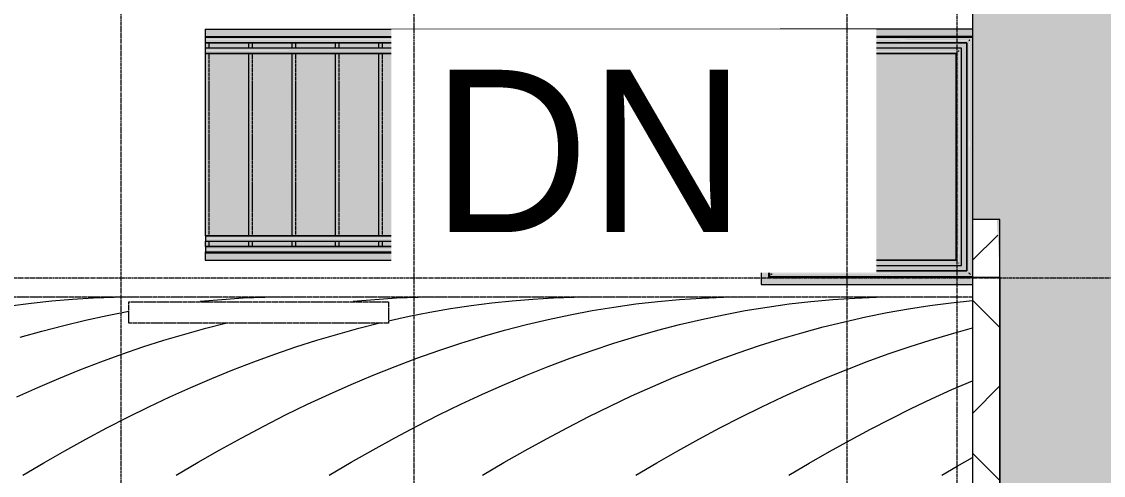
# Model space of a CAD drawing. Header units: inches. Extents: x -4124 to 2030, y 10168 to 14873.
# Drawn here: x 1424 to 1723.6, y 11719.2 to 11845 of the extents above; entities that cross this region are included whole.
import ezdxf

# ---------------------------------------------------------------- set-up
doc = ezdxf.new("R2010")
doc.units = ezdxf.units.IN
doc.header["$MEASUREMENT"] = 0
for name, pattern in [('Demolished', [0.1875, 0.125, -0.0625]), ('Grid Line 1_2_', [0.875, 0.5, -0.125, 0.125, -0.125]), ('Overhead 1_16_', [0.101562, 0.0625, -0.039062])]:
    doc.linetypes.add(name, pattern=pattern)
for name, color, linetype, lineweight in [('A-FLOR-HRAL', 11, 'Demolished', 9), ('A-ROOF', 132, 'Demolished', 9), ('A-ROOF-PATT', 132, 'Demolished', 9), ('A-WALL', 113, 'Continuous', 9), ('A-WALL-PATT', 111, 'Continuous', 13), ('S-GRID', 1, 'Continuous', 9), ('S-STRS', 31, 'Demolished', 9), ('S-STRS-ANNO', 31, 'Continuous', 9), ('S-STRS-IDEN', 31, 'Continuous', 9)]:
    doc.layers.add(name, color=color, linetype=linetype, lineweight=lineweight)
doc.styles.add('Century Gothic', font='', dxfattribs={"height": 45})
doc.styles.get('Century Gothic').set_extended_font_data('Century Gothic')

# ---------------------------------------------------------------- blocks, each defined once
blk = doc.blocks.new('FP_55-DEMO PLAN - MEZZ')
at = {"layer": 'A-ROOF', "color": 1}
blk.add_line((-1585.45, 11768.64), (-3026.2, 11768.64), dxfattribs=at)
at = {"layer": 'A-ROOF-PATT', "color": 20, "linetype": 'Continuous'}
for p, q in [((-1851.94, 11766.27), (-1846.19, 11767.02)), ((-1846.19, 11767.02), (-1840.44, 11767.64)), ((-1840.44, 11767.64), (-1834.69, 11768.12)), ((-1834.69, 11768.12), (-1828.93, 11768.46)), ((-1828.93, 11768.46), (-1823.18, 11768.68)), ((-1823.18, 11768.68), (-1817.43, 11768.75)), ((-1799.37, 11767.5), (-1793.39, 11768.03)), ((-1793.39, 11768.03), (-1787.41, 11768.42)), ((-1787.41, 11768.42), (-1781.43, 11768.66)), ((-1781.43, 11768.66), (-1775.45, 11768.75)), ((-1756.94, 11767.5), (-1750.96, 11768.03)), ((-1750.96, 11768.03), (-1744.98, 11768.42)), ((-1744.98, 11768.42), (-1739, 11768.66)), ((-1739, 11768.66), (-1733.03, 11768.75)), ((-1724.31, 11766.32), (-1718.6, 11767.06)), ((-1718.6, 11767.06), (-1712.89, 11767.66)), ((-1712.89, 11767.66), (-1707.18, 11768.13)), ((-1707.18, 11768.13), (-1701.47, 11768.47)), ((-1701.47, 11768.47), (-1695.77, 11768.68)), ((-1695.77, 11768.68), (-1690.06, 11768.75)), ((-1684.73, 11765.91), (-1678.66, 11766.76)), ((-1678.66, 11766.76), (-1672.6, 11767.45)), ((-1672.6, 11767.45), (-1666.54, 11768)), ((-1666.54, 11768), (-1660.47, 11768.4)), ((-1660.47, 11768.4), (-1654.41, 11768.65)), ((-1654.41, 11768.65), (-1648.34, 11768.75)), ((-1642.3, 11765.91), (-1636.24, 11766.76)), ((-1636.24, 11766.76), (-1630.17, 11767.45)), ((-1630.17, 11767.45), (-1624.11, 11768)), ((-1624.11, 11768), (-1618.04, 11768.4)), ((-1618.04, 11768.4), (-1611.98, 11768.65)), ((-1611.98, 11768.65), (-1605.92, 11768.75)), ((-1597.25, 11766.29), (-1591.35, 11767.06)), ((-1591.35, 11767.06), (-1585.45, 11767.68)), ((-1825.15, 11763.57), (-1819.14, 11764.73)), ((-1741.43, 11763.34), (-1735.72, 11764.46)), ((-1735.72, 11764.46), (-1730.02, 11765.46)), ((-1730.02, 11765.46), (-1724.31, 11766.32)), ((-1702.92, 11762.49), (-1696.85, 11763.78)), ((-1696.85, 11763.78), (-1690.79, 11764.92)), ((-1690.79, 11764.92), (-1684.73, 11765.91)), ((-1660.49, 11762.49), (-1654.43, 11763.78)), ((-1654.43, 11763.78), (-1648.36, 11764.92)), ((-1648.36, 11764.92), (-1642.3, 11765.91)), ((-1614.95, 11763.17), (-1609.05, 11764.35)), ((-1609.05, 11764.35), (-1603.15, 11765.39)), ((-1603.15, 11765.39), (-1597.25, 11766.29)), ((-1843.17, 11759.25), (-1837.16, 11760.83)), ((-1837.16, 11760.83), (-1831.16, 11762.27)), ((-1831.16, 11762.27), (-1825.15, 11763.57)), ((-1797.82, 11760.03), (-1792.01, 11761.5)), ((-1755.4, 11760.03), (-1749.58, 11761.5)), ((-1747.14, 11762.08), (-1741.43, 11763.34)), ((-1715.05, 11759.48), (-1708.98, 11761.06)), ((-1708.98, 11761.06), (-1702.92, 11762.49)), ((-1672.62, 11759.48), (-1666.56, 11761.06)), ((-1666.56, 11761.06), (-1660.49, 11762.49)), ((-1626.75, 11760.39), (-1620.85, 11761.85)), ((-1620.85, 11761.85), (-1614.95, 11763.17)), ((-1849.18, 11757.52), (-1843.17, 11759.25)), ((-1809.45, 11756.7), (-1803.64, 11758.43)), ((-1803.64, 11758.43), (-1797.82, 11760.03)), ((-1767.03, 11756.7), (-1761.21, 11758.43)), ((-1761.21, 11758.43), (-1755.4, 11760.03)), ((-1727.17, 11755.89), (-1721.11, 11757.76)), ((-1721.11, 11757.76), (-1715.05, 11759.48)), ((-1684.75, 11755.89), (-1678.68, 11757.76)), ((-1678.68, 11757.76), (-1672.62, 11759.48)), ((-1638.55, 11757.07), (-1632.65, 11758.8)), ((-1632.65, 11758.8), (-1626.75, 11760.39)), ((-1597.11, 11756.76), (-1591.28, 11758.5)), ((-1591.28, 11758.5), (-1585.45, 11760.1)), ((-1821.08, 11752.84), (-1815.27, 11754.84)), ((-1815.27, 11754.84), (-1809.45, 11756.7)), ((-1778.65, 11752.84), (-1772.84, 11754.84)), ((-1772.84, 11754.84), (-1767.03, 11756.7)), ((-1733.24, 11753.88), (-1727.17, 11755.89)), ((-1690.81, 11753.88), (-1684.75, 11755.89)), ((-1650.35, 11753.2), (-1644.45, 11755.2)), ((-1644.45, 11755.2), (-1638.55, 11757.07)), ((-1608.77, 11752.91), (-1602.94, 11754.9)), ((-1602.94, 11754.9), (-1597.11, 11756.76)), ((-1826.9, 11750.72), (-1821.08, 11752.84)), ((-1784.47, 11750.72), (-1778.65, 11752.84)), ((-1745.37, 11749.45), (-1739.3, 11751.74)), ((-1739.3, 11751.74), (-1733.24, 11753.88)), ((-1702.94, 11749.45), (-1696.88, 11751.74)), ((-1696.88, 11751.74), (-1690.81, 11753.88)), ((-1656.25, 11751.07), (-1650.35, 11753.2)), ((-1614.6, 11750.78), (-1608.77, 11752.91)), ((-1832.71, 11748.47), (-1826.9, 11750.72)), ((-1790.28, 11748.47), (-1784.47, 11750.72)), ((-1751.43, 11747.03), (-1745.37, 11749.45)), ((-1709, 11747.03), (-1702.94, 11749.45)), ((-1668.05, 11746.42), (-1662.15, 11748.81)), ((-1662.15, 11748.81), (-1656.25, 11751.07)), ((-1620.43, 11748.53), (-1614.6, 11750.78)), ((-1844.34, 11743.6), (-1838.52, 11746.1)), ((-1838.52, 11746.1), (-1832.71, 11748.47)), ((-1801.91, 11743.6), (-1796.1, 11746.1)), ((-1796.1, 11746.1), (-1790.28, 11748.47)), ((-1757.49, 11744.47), (-1751.43, 11747.03)), ((-1715.07, 11744.47), (-1709, 11747.03)), ((-1673.95, 11743.9), (-1668.05, 11746.42)), ((-1632.09, 11743.65), (-1626.26, 11746.15)), ((-1626.26, 11746.15), (-1620.43, 11748.53)), ((-1850.15, 11740.97), (-1844.34, 11743.6)), ((-1807.73, 11740.97), (-1801.91, 11743.6)), ((-1763.56, 11741.77), (-1757.49, 11744.47)), ((-1721.13, 11741.77), (-1715.07, 11744.47)), ((-1679.85, 11741.25), (-1673.95, 11743.9)), ((-1637.92, 11741.02), (-1632.09, 11743.65)), ((-1596.75, 11740.44), (-1591.1, 11743.01)), ((-1591.1, 11743.01), (-1585.45, 11745.47)), ((-1813.54, 11738.23), (-1807.73, 11740.97)), ((-1769.62, 11738.94), (-1763.56, 11741.77)), ((-1727.19, 11738.94), (-1721.13, 11741.77)), ((-1685.75, 11738.47), (-1679.85, 11741.25)), ((-1643.75, 11738.27), (-1637.92, 11741.02)), ((-1602.4, 11737.75), (-1596.75, 11740.44)), ((-1819.36, 11735.36), (-1813.54, 11738.23)), ((-1775.68, 11735.99), (-1769.62, 11738.94)), ((-1733.26, 11735.99), (-1727.19, 11738.94)), ((-1691.65, 11735.58), (-1685.75, 11738.47)), ((-1649.58, 11735.4), (-1643.75, 11738.27)), ((-1608.05, 11734.94), (-1602.4, 11737.75)), ((-1825.17, 11732.38), (-1819.36, 11735.36)), ((-1781.75, 11732.9), (-1775.68, 11735.99)), ((-1739.32, 11732.9), (-1733.26, 11735.99)), ((-1697.55, 11732.55), (-1691.65, 11735.58)), ((-1655.41, 11732.41), (-1649.58, 11735.4)), ((-1613.7, 11732.03), (-1608.05, 11734.94)), ((-1830.99, 11729.27), (-1825.17, 11732.38)), ((-1787.81, 11729.68), (-1781.75, 11732.9)), ((-1745.39, 11729.68), (-1739.32, 11732.9)), ((-1703.45, 11729.41), (-1697.55, 11732.55)), ((-1661.24, 11729.3), (-1655.41, 11732.41)), ((-1619.35, 11729), (-1613.7, 11732.03)), ((-1836.8, 11726.06), (-1830.99, 11729.27)), ((-1793.88, 11726.34), (-1787.81, 11729.68)), ((-1751.45, 11726.34), (-1745.39, 11729.68)), ((-1709.35, 11726.15), (-1703.45, 11729.41)), ((-1667.07, 11726.07), (-1661.24, 11729.3)), ((-1625, 11725.87), (-1619.35, 11729)), ((-1842.62, 11722.73), (-1836.8, 11726.06)), ((-1799.94, 11722.87), (-1793.88, 11726.34)), ((-1757.51, 11722.87), (-1751.45, 11726.34)), ((-1715.25, 11722.77), (-1709.35, 11726.15)), ((-1672.9, 11722.73), (-1667.07, 11726.07)), ((-1630.65, 11722.63), (-1625, 11725.87)), ((-1848.43, 11719.28), (-1842.62, 11722.73)), ((-1806, 11719.28), (-1799.94, 11722.87)), ((-1763.58, 11719.28), (-1757.51, 11722.87)), ((-1721.15, 11719.28), (-1715.25, 11722.77)), ((-1678.72, 11719.28), (-1672.9, 11722.73)), ((-1636.3, 11719.28), (-1630.65, 11722.63)), ((-1593.87, 11719.28), (-1589.66, 11721.79)), ((-1589.66, 11721.79), (-1585.45, 11724.23))]:
    blk.add_line(p, q, dxfattribs=at)
blk = doc.blocks.new('Walls 1 - Walls 1-1277454-DEMO PLAN - MEZZ')
at = {"layer": 'A-ROOF', "linetype": 'Continuous'}
blk.add_hatch(color=161, dxfattribs=at).paths.add_polyline_path([(-1448.44, 10380.08), (-1448.44, 11927.42), (-1956.88, 11927.42), (-1956.83, 11915.82), (-1585.45, 11918.85), (-1585.45, 11790.15), (-1578.67, 11790.15), (-1577.83, 11774.15), (-1577.83, 10643.01), (-1938.58, 10642.37), (-1938.58, 10381.41), (-1577.83, 10380.43)], flags=0)
for p, q in [((-1585.45, 11918.85), (-1585.45, 11774.15)), ((-1585.45, 11774.15), (-1577.83, 11774.15)), ((-1577.83, 11774.15), (-1577.83, 10643.01))]:
    blk.add_line(p, q, dxfattribs=at)
blk = doc.blocks.new('Top Rail Type - Top Rail_Internal_-1447311-DEMO PLAN - MEZZ')
at = {"layer": 'A-FLOR-HRAL', "linetype": 'Continuous'}
for points in [[(-1641.92, 11839.83), (-1641.92, 11840), (-1797.92, 11839.92), (-1797.92, 11839.84), (-1641.92, 11839.84)], [(-1641.91, 11839.81), (-1641.91, 11839.83), (-1586.2, 11839.92), (-1586.2, 11840.01), (-1641.92, 11839.92), (-1641.92, 11839.83)], [(-1586.11, 11775.05), (-1586.2, 11839.92), (-1586.29, 11839.72), (-1586.2, 11775.15)], [(-1657.49, 11781.84), (-1641.92, 11781.92), (-1641.17, 11782.57), (-1641.17, 11782.67), (-1641.92, 11782.57), (-1641.92, 11782), (-1797.92, 11781.92), (-1797.92, 11781.84), (-1665.92, 11781.84)], [(-1641.92, 11781.35), (-1641.67, 11781.44), (-1641.67, 11781.92), (-1641.12, 11781.98), (-1640.82, 11782.45), (-1641.17, 11782.57), (-1641.74, 11782.11), (-1641.92, 11781.76), (-1641.92, 11781.39)], [(-1641.01, 11775.05), (-1640.83, 11775.24), (-1640.72, 11781.92), (-1640.17, 11781.92), (-1640.27, 11782.29), (-1640.55, 11782.19), (-1641.02, 11781.83), (-1641.01, 11775.15)], [(-1586.11, 11775.05), (-1586.29, 11775.24), (-1640.92, 11775.15), (-1641.01, 11775.05), (-1586.2, 11775.05)]]:
    blk.add_hatch(color=254, dxfattribs=at).paths.add_polyline_path(points, flags=0)
for p, q in [((-1641.72, 11840.67), (-1797.92, 11840.67)), ((-1797.92, 11839.17), (-1641.72, 11839.17)), ((-1585.45, 11840.67), (-1641.72, 11840.67)), ((-1641.72, 11839.17), (-1586.95, 11839.17)), ((-1586.95, 11839.17), (-1586.95, 11775.9)), ((-1640.9, 11782.67), (-1797.92, 11782.67)), ((-1640.17, 11775.9), (-1640.17, 11782.19)), ((-1797.92, 11781.17), (-1642.19, 11781.17)), ((-1641.92, 11781.27), (-1641.73, 11781.39)), ((-1641.67, 11780.89), (-1641.67, 11774.4)), ((-1586.95, 11775.9), (-1640.17, 11775.9)), ((-1641.67, 11774.4), (-1585.45, 11774.4))]:
    blk.add_line(p, q, dxfattribs=at)
at = {"layer": 'A-FLOR-HRAL', "linetype": 'Continuous', "flags": 128}
for points in [[(-1640.9, 11782.67), (-1641.02, 11782.64), (-1641.17, 11782.57), (-1641.35, 11782.45), (-1641.55, 11782.29), (-1641.74, 11782.11), (-1641.92, 11781.92)], [(-1641.17, 11781.92), (-1641.01, 11782.11), (-1640.89, 11782.29), (-1640.82, 11782.45), (-1640.79, 11782.57), (-1640.82, 11782.64), (-1640.9, 11782.67)], [(-1641.12, 11781.74), (-1640.92, 11781.92), (-1640.73, 11782.07), (-1640.55, 11782.19), (-1640.39, 11782.27), (-1640.27, 11782.29), (-1640.2, 11782.26), (-1640.17, 11782.19)]]:
    blk.add_lwpolyline(points, dxfattribs=at)
at = {"layer": 'A-FLOR-HRAL', "linetype": 'Continuous'}
for points in [[(-1641.92, 11839.92), (-1641.92, 11839.85), (-1641.92, 11839.79), (-1641.91, 11839.73)], [(-1586.2, 11839.92), (-1586.22, 11839.9), (-1586.25, 11839.87), (-1586.3, 11839.82), (-1586.35, 11839.77), (-1586.38, 11839.74), (-1586.4, 11839.72)], [(-1641.12, 11774.95), (-1641.1, 11774.97), (-1641.07, 11775), (-1641.02, 11775.05), (-1640.97, 11775.1), (-1640.94, 11775.13), (-1640.92, 11775.15)], [(-1586.01, 11774.95), (-1586.02, 11774.97), (-1586.06, 11775), (-1586.11, 11775.05), (-1586.15, 11775.1), (-1586.2, 11775.15), (-1586.25, 11775.19), (-1586.3, 11775.24), (-1586.35, 11775.29), (-1586.38, 11775.32), (-1586.4, 11775.34)]]:
    blk.add_open_spline(points, degree=3, dxfattribs=at)
blk = doc.blocks.new('Top Rail Type - Top Rail_Internal_-V58-DEMO PLAN - MEZZ')
at = {"layer": 'A-FLOR-HRAL', "linetype": 'Continuous'}
h = blk.add_hatch(color=254, dxfattribs=at)
h.paths.add_polyline_path([(-1642.07, 11839.17), (-1641.92, 11839.17), (-1641.92, 11839.84), (-1797.92, 11839.84), (-1797.92, 11839.17), (-1647.04, 11839.17)], flags=0)
h.paths.add_polyline_path([(-1647.04, 11840), (-1641.92, 11840.01), (-1641.92, 11840.67), (-1797.92, 11840.67), (-1797.92, 11840), (-1653.92, 11840)], flags=0)
h = blk.add_hatch(color=254, dxfattribs=at)
h.paths.add_polyline_path([(-1586.95, 11839.17), (-1586.29, 11839.83), (-1641.92, 11839.84), (-1641.92, 11839.17), (-1588.45, 11839.17)], flags=0)
h.paths.add_polyline_path([(-1641.92, 11840), (-1641.91, 11840.01), (-1586.11, 11840.01), (-1585.45, 11840.67), (-1641.92, 11840.67)], flags=0)
h = blk.add_hatch(color=254, dxfattribs=at)
h.paths.add_polyline_path([(-1585.45, 11774.4), (-1585.45, 11840.67), (-1586.11, 11839.92), (-1586.11, 11775.05)], flags=0)
h.paths.add_polyline_path([(-1586.29, 11775.24), (-1586.29, 11839.83), (-1586.95, 11839.07), (-1586.95, 11775.9)], flags=0)
h = blk.add_hatch(color=254, dxfattribs=at)
h.paths.add_polyline_path([(-1689.92, 11781.17), (-1641.92, 11781.17), (-1641.98, 11781.84), (-1797.92, 11781.84), (-1797.92, 11781.17), (-1699.3, 11781.17)], flags=0)
h.paths.add_polyline_path([(-1665.92, 11782), (-1641.92, 11782), (-1641.92, 11782.67), (-1797.92, 11782.67), (-1797.92, 11782), (-1677.92, 11782)], flags=0)
h = blk.add_hatch(color=254, dxfattribs=at)
h.paths.add_polyline_path([(-1641.67, 11774.4), (-1641.01, 11775.15), (-1641.02, 11781.92), (-1641.67, 11781.92), (-1641.67, 11775.05)], flags=0)
h.paths.add_polyline_path([(-1640.83, 11775.24), (-1640.17, 11775.9), (-1640.17, 11781.92), (-1640.83, 11781.92), (-1640.83, 11775.9)], flags=0)
h = blk.add_hatch(color=254, dxfattribs=at)
h.paths.add_polyline_path([(-1641.67, 11774.4), (-1585.45, 11774.4), (-1586.2, 11775.05), (-1641.01, 11775.05)], flags=0)
h.paths.add_polyline_path([(-1586.29, 11775.24), (-1586.95, 11775.9), (-1640.17, 11775.9), (-1640.83, 11775.24), (-1586.95, 11775.24)], flags=0)
for p, q in [((-1641.92, 11840.67), (-1797.92, 11840.67)), ((-1797.92, 11839.19), (-1797.92, 11840.64)), ((-1641.92, 11839.17), (-1797.92, 11839.17)), ((-1585.45, 11840.67), (-1641.92, 11840.67)), ((-1586.95, 11839.17), (-1641.92, 11839.17)), ((-1586.95, 11775.9), (-1586.95, 11839.17)), ((-1797.92, 11782.67), (-1641.92, 11782.67)), ((-1797.92, 11782.64), (-1797.92, 11781.19)), ((-1641.92, 11782.67), (-1641.92, 11781.17)), ((-1640.17, 11781.92), (-1641.67, 11781.92)), ((-1641.67, 11781.92), (-1641.67, 11774.4)), ((-1640.17, 11781.92), (-1640.17, 11775.9)), ((-1797.92, 11781.17), (-1641.92, 11781.17)), ((-1640.17, 11775.9), (-1586.95, 11775.9)), ((-1641.67, 11774.4), (-1585.45, 11774.4))]:
    blk.add_line(p, q, dxfattribs=at)
blk = doc.blocks.new('Handrail Type - Handrail_Internal_-1447339-DEMO PLAN - MEZZ')
at = {"layer": 'A-FLOR-HRAL', "linetype": 'Continuous'}
for points in [[(-1641.92, 11836.83), (-1641.92, 11837), (-1797.92, 11836.92), (-1797.92, 11836.84), (-1641.92, 11836.84)], [(-1641.91, 11836.81), (-1641.91, 11836.83), (-1589.2, 11836.92), (-1589.2, 11837.01), (-1641.92, 11836.92), (-1641.92, 11836.83)], [(-1589.11, 11778.05), (-1589.2, 11836.92), (-1589.29, 11836.72), (-1589.2, 11778.15), (-1589.17, 11778.11)], [(-1641.92, 11784.83), (-1641.92, 11785), (-1797.92, 11784.92), (-1797.92, 11784.84), (-1641.92, 11784.84)], [(-1638.01, 11784.83), (-1637.92, 11785.01), (-1641.92, 11784.92), (-1641.89, 11784.83), (-1638.23, 11784.83)], [(-1638.01, 11778.05), (-1637.83, 11778.34), (-1637.92, 11784.92), (-1638.01, 11784.72), (-1638.01, 11778.11)], [(-1589.2, 11778.05), (-1589.2, 11778.15), (-1589.29, 11778.24), (-1637.92, 11778.15), (-1638.01, 11778.05), (-1589.95, 11778.05)]]:
    blk.add_hatch(color=254, dxfattribs=at).paths.add_polyline_path(points, flags=0)
for p, q in [((-1641.72, 11837.67), (-1797.92, 11837.67)), ((-1797.92, 11836.17), (-1641.72, 11836.17)), ((-1588.45, 11837.67), (-1641.72, 11837.67)), ((-1641.72, 11836.17), (-1589.95, 11836.17)), ((-1589.95, 11836.17), (-1589.95, 11778.9)), ((-1588.45, 11777.4), (-1588.45, 11837.67)), ((-1641.72, 11785.67), (-1797.92, 11785.67)), ((-1637.17, 11785.67), (-1641.72, 11785.67)), ((-1637.17, 11778.9), (-1637.17, 11785.67)), ((-1797.92, 11784.17), (-1641.72, 11784.17)), ((-1641.72, 11784.17), (-1638.67, 11784.17)), ((-1638.67, 11784.17), (-1638.67, 11777.4)), ((-1589.95, 11778.9), (-1637.17, 11778.9)), ((-1638.67, 11777.4), (-1588.45, 11777.4))]:
    blk.add_line(p, q, dxfattribs=at)
for points in [[(-1641.92, 11836.92), (-1641.92, 11836.85), (-1641.92, 11836.79), (-1641.91, 11836.73)], [(-1589.2, 11836.92), (-1589.22, 11836.9), (-1589.25, 11836.87), (-1589.3, 11836.82), (-1589.35, 11836.77), (-1589.38, 11836.74), (-1589.4, 11836.72)], [(-1641.91, 11784.72), (-1641.92, 11784.79), (-1641.92, 11784.85), (-1641.92, 11784.92)], [(-1638.12, 11784.72), (-1638.1, 11784.74), (-1638.07, 11784.77), (-1638.02, 11784.82), (-1637.97, 11784.87), (-1637.94, 11784.9), (-1637.92, 11784.92)], [(-1638.12, 11777.95), (-1638.1, 11777.97), (-1638.07, 11778), (-1638.02, 11778.05), (-1637.97, 11778.1), (-1637.94, 11778.13), (-1637.92, 11778.15)], [(-1589.17, 11778.11), (-1589.18, 11778.12), (-1589.19, 11778.13), (-1589.2, 11778.15)]]:
    blk.add_open_spline(points, degree=3, dxfattribs=at)
blk = doc.blocks.new('Handrail Type - Handrail_Internal_-V59-DEMO PLAN - MEZZ')
at = {"layer": 'A-FLOR-HRAL', "linetype": 'Continuous'}
h = blk.add_hatch(color=254, dxfattribs=at)
h.paths.add_polyline_path([(-1797.92, 11836.17), (-1641.92, 11836.17), (-1641.92, 11836.84), (-1797.92, 11836.84), (-1797.92, 11836.54)], flags=0)
h.paths.add_polyline_path([(-1641.92, 11837), (-1641.92, 11837.67), (-1797.92, 11837.67), (-1797.92, 11837), (-1647.04, 11837)], flags=0)
h = blk.add_hatch(color=254, dxfattribs=at)
h.paths.add_polyline_path([(-1589.95, 11836.17), (-1589.29, 11836.83), (-1641.92, 11836.84), (-1641.92, 11836.17), (-1594.78, 11836.17)], flags=0)
h.paths.add_polyline_path([(-1641.92, 11837), (-1641.91, 11837.01), (-1589.11, 11837.01), (-1588.45, 11837.67), (-1641.92, 11837.67)], flags=0)
h = blk.add_hatch(color=254, dxfattribs=at)
h.paths.add_polyline_path([(-1588.45, 11777.4), (-1588.45, 11837.67), (-1589.11, 11836.92), (-1589.11, 11778.05)], flags=0)
h.paths.add_polyline_path([(-1589.29, 11778.24), (-1589.29, 11836.83), (-1589.95, 11836.17), (-1589.95, 11778.9)], flags=0)
h = blk.add_hatch(color=254, dxfattribs=at)
h.paths.add_polyline_path([(-1797.92, 11784.17), (-1641.92, 11784.17), (-1641.92, 11784.84), (-1797.92, 11784.84), (-1797.92, 11784.6)], flags=0)
h.paths.add_polyline_path([(-1713.92, 11785), (-1641.92, 11785.01), (-1641.92, 11785.67), (-1797.92, 11785.67), (-1797.92, 11785), (-1720.21, 11785)], flags=0)
h = blk.add_hatch(color=254, dxfattribs=at)
h.paths.add_polyline_path([(-1641.77, 11784.17), (-1638.67, 11784.17), (-1638.01, 11784.83), (-1641.92, 11784.72), (-1641.82, 11784.17)], flags=0)
h.paths.add_polyline_path([(-1641.92, 11785), (-1641.89, 11785.01), (-1637.83, 11785.01), (-1637.17, 11785.67), (-1641.92, 11785.57), (-1641.92, 11785.11)], flags=0)
h = blk.add_hatch(color=254, dxfattribs=at)
h.paths.add_polyline_path([(-1638.67, 11777.4), (-1638.01, 11778.15), (-1638.01, 11784.83), (-1638.67, 11784.17), (-1638.67, 11778.05)], flags=0)
h.paths.add_polyline_path([(-1637.83, 11778.24), (-1637.17, 11778.9), (-1637.17, 11785.67), (-1637.83, 11784.92), (-1637.83, 11778.9)], flags=0)
h = blk.add_hatch(color=254, dxfattribs=at)
h.paths.add_polyline_path([(-1638.67, 11777.4), (-1588.45, 11777.4), (-1589.2, 11778.05), (-1638.01, 11778.05)], flags=0)
h.paths.add_polyline_path([(-1626.13, 11778.24), (-1589.29, 11778.24), (-1589.95, 11778.9), (-1637.17, 11778.9), (-1637.83, 11778.24), (-1636.59, 11778.24)], flags=0)
for p, q in [((-1641.92, 11837.67), (-1797.92, 11837.67)), ((-1797.92, 11836.19), (-1797.92, 11837.64)), ((-1641.92, 11836.17), (-1797.92, 11836.17)), ((-1588.45, 11837.67), (-1641.92, 11837.67)), ((-1589.95, 11836.17), (-1641.92, 11836.17)), ((-1589.95, 11778.9), (-1589.95, 11836.17)), ((-1588.45, 11777.4), (-1588.45, 11837.67)), ((-1797.92, 11785.67), (-1641.92, 11785.67)), ((-1797.92, 11785.64), (-1797.92, 11784.19)), ((-1641.92, 11785.67), (-1637.17, 11785.67)), ((-1637.17, 11785.67), (-1637.17, 11778.9)), ((-1797.92, 11784.17), (-1641.92, 11784.17)), ((-1641.92, 11784.17), (-1638.67, 11784.17)), ((-1638.67, 11784.17), (-1638.67, 11777.4)), ((-1637.17, 11778.9), (-1589.95, 11778.9)), ((-1638.67, 11777.4), (-1588.45, 11777.4))]:
    blk.add_line(p, q, dxfattribs=at)

msp = doc.modelspace()

# ---------------------------------------------------------------- hatches: boundary and pattern name
at = {"layer": 'A-WALL-PATT', "lineweight": 9}
h = msp.add_hatch(dxfattribs=at)
h.set_pattern_fill('FP_1', style=0, pattern_type=2)
h.set_pattern_definition([(45, (3272.782, 0), (-21.2132, 21.2132), []), (135, (3272.782, 0), (-21.2132, -21.2132), [])])
h.paths.add_polyline_path([(1687.32844, 10642.9944), (1694.95344, 10643.00784), (1694.95344, 11774.14539), (1694.11036, 11790.14539), (1687.32844, 11790.14539), (1687.32844, 10643.00784)], flags=0)
at = {"layer": 'S-STRS', "linetype": 'Continuous'}
for color, points in [(255, [(1630.85984, 11840.91874), (1634.07724, 11840.91874), (1634.07724, 11842.91874), (1474.85984, 11842.91874), (1474.85984, 11840.91874), (1625.74355, 11840.91874)]), (255, [(1678.00644, 11840.91874), (1687.32844, 11840.91874), (1687.32844, 11842.91874), (1634.07724, 11842.91874), (1634.07724, 11840.91874), (1657.10128, 11840.91874)]), (255, [(1625.74355, 11778.91874), (1628.85984, 11778.91874), (1628.85984, 11780.91874), (1474.85984, 11780.91874), (1474.85984, 11778.91874), (1618.85984, 11778.91874)]), (254, [(1628.85984, 11772.14539), (1630.85984, 11774.14539), (1630.85984, 11780.91874), (1628.85984, 11780.91874), (1628.85984, 11774.14539)]), (255, [(1687.32844, 11772.14539), (1687.32844, 11774.14539), (1630.85984, 11774.14539), (1628.85984, 11772.14539), (1678.00644, 11772.14539)])]:
    msp.add_hatch(color=color, dxfattribs=at).paths.add_polyline_path(points, flags=0)
h = msp.add_hatch(color=255, dxfattribs=at)
h.paths.add_polyline_path([(1486.85984, 11780.91874), (1486.85984, 11781.16874), (1474.85984, 11781.16874), (1474.85984, 11780.91874)], flags=0)
h.paths.add_polyline_path([(1474.85984, 11782.66874), (1486.85984, 11782.66874), (1486.85984, 11784.16874), (1474.85984, 11784.16874)], flags=0)
h.paths.add_polyline_path([(1486.85984, 11785.66874), (1486.85984, 11836.16874), (1474.85984, 11836.16874), (1474.85984, 11785.66874)], flags=0)
h.paths.add_polyline_path([(1486.85984, 11837.66874), (1486.85984, 11839.16874), (1474.85984, 11839.16874), (1474.85984, 11837.66874)], flags=0)
h.paths.add_polyline_path([(1486.85984, 11840.66874), (1486.85984, 11840.91874), (1474.85984, 11840.91874), (1474.85984, 11840.66874)], flags=0)
h = msp.add_hatch(color=255, dxfattribs=at)
h.paths.add_polyline_path([(1498.85984, 11780.91874), (1498.85984, 11781.16874), (1486.85984, 11781.16874), (1486.85984, 11780.91874), (1489.86003, 11780.91874)], flags=0)
h.paths.add_polyline_path([(1486.85984, 11782.66874), (1498.85984, 11782.66874), (1498.85984, 11784.16874), (1486.85984, 11784.16874)], flags=0)
h.paths.add_polyline_path([(1498.85984, 11785.66874), (1498.85984, 11836.16874), (1486.85984, 11836.16874), (1486.85984, 11785.66874), (1489.86003, 11785.66874)], flags=0)
h.paths.add_polyline_path([(1489.86003, 11837.66874), (1498.85984, 11837.66874), (1498.85984, 11839.16874), (1486.85984, 11839.16874), (1486.85984, 11837.66874)], flags=0)
h.paths.add_polyline_path([(1489.86003, 11840.66874), (1498.85984, 11840.66874), (1498.85984, 11840.91874), (1486.85984, 11840.91874), (1486.85984, 11840.66874)], flags=0)
h = msp.add_hatch(color=255, dxfattribs=at)
h.paths.add_polyline_path([(1498.85984, 11780.91874), (1510.85984, 11780.91874), (1510.76519, 11781.16874), (1498.85984, 11781.16874)], flags=0)
h.paths.add_polyline_path([(1510.85984, 11782.66874), (1510.76519, 11784.16874), (1498.85984, 11784.16874), (1498.85984, 11782.66874), (1510.76519, 11782.66874)], flags=0)
h.paths.add_polyline_path([(1510.76519, 11785.66874), (1510.85984, 11785.66874), (1510.76519, 11836.16874), (1498.85984, 11836.16874), (1498.85984, 11785.66874)], flags=0)
h.paths.add_polyline_path([(1510.85984, 11837.66874), (1510.76519, 11839.16874), (1498.85984, 11839.16874), (1498.85984, 11837.66874), (1510.76519, 11837.66874)], flags=0)
h.paths.add_polyline_path([(1498.85984, 11840.66874), (1510.85984, 11840.66874), (1510.76519, 11840.91874), (1498.85984, 11840.91874)], flags=0)
h = msp.add_hatch(color=255, dxfattribs=at)
h.paths.add_polyline_path([(1522.85984, 11780.91874), (1522.85984, 11781.16874), (1510.85984, 11781.16874), (1510.85984, 11780.91874)], flags=0)
h.paths.add_polyline_path([(1510.85984, 11782.66874), (1522.85984, 11782.66874), (1522.85984, 11784.16874), (1510.85984, 11784.16874)], flags=0)
h.paths.add_polyline_path([(1510.85984, 11785.66874), (1522.85984, 11785.66874), (1522.85984, 11836.16874), (1510.85984, 11836.16874), (1510.85984, 11797.58579)], flags=0)
h.paths.add_polyline_path([(1510.85984, 11837.66874), (1522.85984, 11837.66874), (1522.85984, 11839.16874), (1510.85984, 11839.16874)], flags=0)
h.paths.add_polyline_path([(1522.85984, 11840.66874), (1522.85984, 11840.91874), (1510.85984, 11840.91874), (1510.85984, 11840.66874)], flags=0)
h = msp.add_hatch(color=255, dxfattribs=at)
h.paths.add_polyline_path([(1531.67035, 11780.91874), (1534.85984, 11780.91874), (1534.85984, 11781.16874), (1522.85984, 11781.16874), (1522.85984, 11780.91874)], flags=0)
h.paths.add_polyline_path([(1534.85984, 11782.66874), (1534.85984, 11784.16874), (1522.85984, 11784.16874), (1522.85984, 11782.66874), (1531.67035, 11782.66874)], flags=0)
h.paths.add_polyline_path([(1534.85984, 11785.66874), (1534.85984, 11836.16874), (1522.85984, 11836.16874), (1522.85984, 11785.66874), (1531.67035, 11785.66874)], flags=0)
h.paths.add_polyline_path([(1534.85984, 11837.66874), (1534.85984, 11839.16874), (1522.85984, 11839.16874), (1522.85984, 11837.66874), (1531.67035, 11837.66874)], flags=0)
h.paths.add_polyline_path([(1522.85984, 11840.66874), (1534.85984, 11840.66874), (1534.85984, 11840.91874), (1522.85984, 11840.91874)], flags=0)
h = msp.add_hatch(color=255, dxfattribs=at)
h.paths.add_polyline_path([(1546.85984, 11780.91874), (1546.85984, 11781.16874), (1534.85984, 11781.16874), (1534.85984, 11780.91874)], flags=0)
h.paths.add_polyline_path([(1534.85984, 11782.66874), (1546.85984, 11782.66874), (1546.85984, 11784.16874), (1534.85984, 11784.16874)], flags=0)
h.paths.add_polyline_path([(1534.85984, 11785.66874), (1546.85984, 11785.66874), (1546.85984, 11836.16874), (1534.85984, 11836.16874), (1534.85984, 11797.58579)], flags=0)
h.paths.add_polyline_path([(1534.85984, 11837.66874), (1546.85984, 11837.66874), (1546.85984, 11839.16874), (1534.85984, 11839.16874)], flags=0)
h.paths.add_polyline_path([(1546.85984, 11840.66874), (1546.85984, 11840.91874), (1534.85984, 11840.91874), (1534.85984, 11840.66874)], flags=0)
h = msp.add_hatch(color=255, dxfattribs=at)
h.paths.add_polyline_path([(1546.85984, 11780.91874), (1558.85984, 11780.91874), (1558.85984, 11781.16874), (1546.85984, 11781.16874)], flags=0)
h.paths.add_polyline_path([(1552.5755, 11782.66874), (1558.85984, 11782.66874), (1558.85984, 11784.16874), (1546.85984, 11784.16874), (1546.85984, 11782.66874)], flags=0)
h.paths.add_polyline_path([(1552.5755, 11785.66874), (1558.85984, 11785.66874), (1558.85984, 11836.16874), (1546.85984, 11836.16874), (1546.85984, 11785.66874)], flags=0)
h.paths.add_polyline_path([(1552.5755, 11837.66874), (1558.85984, 11837.66874), (1558.85984, 11839.16874), (1546.85984, 11839.16874), (1546.85984, 11837.66874)], flags=0)
h.paths.add_polyline_path([(1546.85984, 11840.66874), (1558.85984, 11840.66874), (1558.85984, 11840.91874), (1546.85984, 11840.91874)], flags=0)
h = msp.add_hatch(color=255, dxfattribs=at)
h.paths.add_polyline_path([(1570.85984, 11780.91874), (1570.85984, 11781.16874), (1558.85984, 11781.16874), (1558.85984, 11780.91874)], flags=0)
h.paths.add_polyline_path([(1570.85984, 11782.66874), (1570.85984, 11784.16874), (1558.85984, 11784.16874), (1558.85984, 11782.66874)], flags=0)
h.paths.add_polyline_path([(1558.85984, 11785.66874), (1570.85984, 11785.66874), (1570.85984, 11836.16874), (1558.85984, 11836.16874), (1558.85984, 11789.66387)], flags=0)
h.paths.add_polyline_path([(1570.85984, 11837.66874), (1570.85984, 11839.16874), (1558.85984, 11839.16874), (1558.85984, 11837.66874)], flags=0)
h.paths.add_polyline_path([(1558.85984, 11840.66874), (1570.85984, 11840.66874), (1570.85984, 11840.91874), (1558.85984, 11840.91874)], flags=0)
h = msp.add_hatch(color=255, dxfattribs=at)
h.paths.add_polyline_path([(1570.85984, 11780.91874), (1582.85984, 11780.91874), (1582.85984, 11781.16874), (1570.85984, 11781.16874)], flags=0)
h.paths.add_polyline_path([(1582.85984, 11782.66874), (1582.85984, 11784.16874), (1570.85984, 11784.16874), (1570.85984, 11782.66874), (1573.48066, 11782.66874)], flags=0)
h.paths.add_polyline_path([(1582.85984, 11785.66874), (1582.85984, 11836.16874), (1570.85984, 11836.16874), (1570.85984, 11785.66874), (1573.48066, 11785.66874)], flags=0)
h.paths.add_polyline_path([(1582.85984, 11837.66874), (1582.85984, 11839.16874), (1570.85984, 11839.16874), (1570.85984, 11837.66874), (1573.48066, 11837.66874)], flags=0)
h.paths.add_polyline_path([(1570.85984, 11840.66874), (1582.85984, 11840.66874), (1582.85984, 11840.91874), (1570.85984, 11840.91874)], flags=0)
h = msp.add_hatch(color=255, dxfattribs=at)
h.paths.add_polyline_path([(1582.85984, 11780.91874), (1594.85984, 11780.91874), (1594.85984, 11781.16874), (1582.85984, 11781.16874)], flags=0)
h.paths.add_polyline_path([(1594.38582, 11782.66874), (1594.85984, 11782.66874), (1594.85984, 11784.16874), (1582.85984, 11784.16874), (1582.85984, 11782.66874)], flags=0)
h.paths.add_polyline_path([(1594.38582, 11785.66874), (1594.85984, 11785.66874), (1594.85984, 11836.16874), (1582.85984, 11836.16874), (1582.85984, 11785.66874)], flags=0)
h.paths.add_polyline_path([(1594.38582, 11837.66874), (1594.85984, 11837.66874), (1594.85984, 11839.16874), (1582.85984, 11839.16874), (1582.85984, 11837.66874)], flags=0)
h.paths.add_polyline_path([(1582.85984, 11840.66874), (1594.85984, 11840.66874), (1594.85984, 11840.91874), (1582.85984, 11840.91874)], flags=0)
h = msp.add_hatch(color=255, dxfattribs=at)
h.paths.add_polyline_path([(1606.85984, 11780.91874), (1606.85984, 11781.16874), (1594.85984, 11781.16874), (1594.85984, 11780.91874)], flags=0)
h.paths.add_polyline_path([(1606.85984, 11782.66874), (1606.85984, 11784.16874), (1594.85984, 11784.16874), (1594.85984, 11782.66874)], flags=0)
h.paths.add_polyline_path([(1594.85984, 11785.66874), (1606.85984, 11785.66874), (1606.85984, 11836.16874), (1594.85984, 11836.16874), (1594.85984, 11789.66387)], flags=0)
h.paths.add_polyline_path([(1606.85984, 11837.66874), (1606.85984, 11839.16874), (1594.85984, 11839.16874), (1594.85984, 11837.66874)], flags=0)
h.paths.add_polyline_path([(1594.85984, 11840.66874), (1606.85984, 11840.66874), (1606.85984, 11840.91874), (1594.85984, 11840.91874)], flags=0)
h = msp.add_hatch(color=255, dxfattribs=at)
h.paths.add_polyline_path([(1606.85984, 11780.91874), (1618.85984, 11780.91874), (1618.85984, 11781.16874), (1606.85984, 11781.16874)], flags=0)
h.paths.add_polyline_path([(1618.85984, 11782.66874), (1618.85984, 11784.16874), (1606.85984, 11784.16874), (1606.85984, 11782.66874), (1615.29097, 11782.66874)], flags=0)
h.paths.add_polyline_path([(1618.85984, 11785.66874), (1618.85984, 11836.16874), (1606.85984, 11836.16874), (1606.85984, 11785.66874), (1615.29097, 11785.66874)], flags=0)
h.paths.add_polyline_path([(1618.85984, 11837.66874), (1618.85984, 11839.16874), (1606.85984, 11839.16874), (1606.85984, 11837.66874), (1615.29097, 11837.66874)], flags=0)
h.paths.add_polyline_path([(1606.85984, 11840.66874), (1618.85984, 11840.66874), (1618.85984, 11840.91874), (1606.85984, 11840.91874)], flags=0)
h = msp.add_hatch(color=255, dxfattribs=at)
h.paths.add_polyline_path([(1628.85984, 11780.91874), (1630.85984, 11780.91874), (1630.85984, 11781.16874), (1618.85984, 11781.16874), (1618.85984, 11780.91874), (1625.74355, 11780.91874)], flags=0)
h.paths.add_polyline_path([(1618.85984, 11782.66874), (1630.85984, 11782.66874), (1630.85984, 11784.16874), (1618.85984, 11784.16874)], flags=0)
h.paths.add_polyline_path([(1630.85984, 11785.66874), (1630.85984, 11836.16874), (1618.85984, 11836.16874), (1618.85984, 11785.66874), (1625.74355, 11785.66874)], flags=0)
h.paths.add_polyline_path([(1630.85984, 11837.66874), (1630.85984, 11839.16874), (1618.85984, 11839.16874), (1618.85984, 11837.66874), (1625.74355, 11837.66874)], flags=0)
h.paths.add_polyline_path([(1630.85984, 11840.66874), (1630.85984, 11840.91874), (1618.85984, 11840.91874), (1618.85984, 11840.66874), (1625.74355, 11840.66874)], flags=0)
h = msp.add_hatch(color=255, dxfattribs=at)
h.paths.add_polyline_path([(1646.64871, 11774.14539), (1687.32844, 11774.17525), (1687.30289, 11774.39539), (1631.10984, 11774.42095), (1631.04039, 11781.38703), (1630.85984, 11781.26922), (1630.85984, 11774.14539), (1636.19613, 11774.14539)], flags=0)
h.paths.add_polyline_path([(1646.64871, 11775.89539), (1685.82844, 11775.89539), (1685.82844, 11839.16874), (1630.85984, 11839.16874), (1630.85984, 11837.66874), (1684.32844, 11837.64319), (1684.30289, 11777.39539), (1634.10984, 11777.42095), (1634.10984, 11784.16874), (1630.85984, 11784.16874), (1630.85984, 11782.66874), (1631.61565, 11782.5663), (1631.96305, 11782.44907), (1631.80515, 11781.91874), (1631.85984, 11781.91874), (1632.39017, 11782.26614), (1632.58429, 11782.26441), (1632.60984, 11782.18867), (1632.60984, 11775.89539), (1636.19613, 11775.89539)], flags=0)
h.paths.add_polyline_path([(1682.82844, 11778.89539), (1682.82844, 11836.16874), (1630.85984, 11836.16874), (1630.85984, 11785.66874), (1635.60984, 11785.64304), (1635.60984, 11778.89539), (1678.00644, 11778.89539)], flags=0)
h.paths.add_polyline_path([(1685.82844, 11840.66874), (1687.32844, 11840.66874), (1687.30289, 11840.91874), (1630.85984, 11840.91874), (1630.85984, 11840.66874), (1684.32844, 11840.66874)], flags=0)

# ---------------------------------------------------------------- linework, layer by layer
at = {"layer": 'A-ROOF', "color": 1}
for p, q in [((1453.64142, 11761.39539), (1453.64142, 11767.39539)), ((1453.64142, 11767.39539), (1525.64142, 11767.39539)), ((1525.64142, 11767.39539), (1525.64142, 11761.39539)), ((1525.64142, 11761.39539), (1453.64142, 11761.39539))]:
    msp.add_line(p, q, dxfattribs=at)
at = {"layer": 'A-WALL'}
for p, q in [((1687.32844, 11790.14539), (1687.32844, 11705.88863)), ((1694.95344, 11790.14539), (1687.32844, 11790.14539)), ((1694.95344, 10640.14539), (1694.95344, 11790.14539))]:
    msp.add_line(p, q, dxfattribs=at)
at = {"layer": 'S-GRID', "linetype": 'Grid Line 1_2_'}
for p, q in [((1687.32844, 11989.62705), (1687.32844, 10769.69706)), ((1451.57844, 10455.54858), (1451.57844, 11925.46391)), ((1683.14094, 10455.54858), (1683.14094, 11925.46391)), ((1909.97838, 11773.89539), (-477.71162, 11773.89539))]:
    msp.add_line(p, q, dxfattribs=at)
at = {"layer": 'S-STRS', "linetype": 'Continuous'}
for p, q in [((1474.85984, 11842.91874), (1474.85984, 11840.91874)), ((1474.85984, 11842.91874), (1634.07724, 11842.91874)), ((1687.32844, 11842.91874), (1634.07724, 11842.91874)), ((1474.85984, 11840.91874), (1486.85984, 11840.91874)), ((1474.85984, 11840.91874), (1474.85984, 11840.66874)), ((1474.85984, 11839.16874), (1474.85984, 11837.66874)), ((1486.85984, 11840.91874), (1498.85984, 11840.91874)), ((1486.85984, 11840.91874), (1486.85984, 11840.66874)), ((1486.85984, 11839.16874), (1486.85984, 11837.66874)), ((1498.85984, 11840.91874), (1510.85984, 11840.91874)), ((1498.85984, 11840.91874), (1498.85984, 11840.66874)), ((1498.85984, 11839.16874), (1498.85984, 11837.66874)), ((1510.85984, 11840.91874), (1522.85984, 11840.91874)), ((1510.85984, 11840.91874), (1510.85984, 11840.66874)), ((1510.85984, 11839.16874), (1510.85984, 11837.66874)), ((1522.85984, 11840.91874), (1534.85984, 11840.91874)), ((1522.85984, 11840.91874), (1522.85984, 11840.66874)), ((1522.85984, 11839.16874), (1522.85984, 11837.66874)), ((1534.85984, 11840.91874), (1546.85984, 11840.91874)), ((1534.85984, 11840.91874), (1534.85984, 11840.66874)), ((1534.85984, 11839.16874), (1534.85984, 11837.66874)), ((1546.85984, 11840.91874), (1558.85984, 11840.91874)), ((1546.85984, 11840.91874), (1546.85984, 11840.66874)), ((1546.85984, 11839.16874), (1546.85984, 11837.66874)), ((1558.85984, 11840.91874), (1570.85984, 11840.91874)), ((1558.85984, 11840.91874), (1558.85984, 11840.66874)), ((1558.85984, 11839.16874), (1558.85984, 11837.66874)), ((1570.85984, 11840.91874), (1582.85984, 11840.91874)), ((1570.85984, 11840.91874), (1570.85984, 11840.66874)), ((1570.85984, 11839.16874), (1570.85984, 11837.66874)), ((1582.85984, 11840.91874), (1594.85984, 11840.91874)), ((1582.85984, 11840.91874), (1582.85984, 11840.66874)), ((1582.85984, 11839.16874), (1582.85984, 11837.66874)), ((1594.85984, 11840.91874), (1606.85984, 11840.91874)), ((1594.85984, 11840.91874), (1594.85984, 11840.66874)), ((1594.85984, 11839.16874), (1594.85984, 11837.66874)), ((1606.85984, 11840.91874), (1618.85984, 11840.91874)), ((1606.85984, 11840.91874), (1606.85984, 11840.66874)), ((1606.85984, 11839.16874), (1606.85984, 11837.66874)), ((1618.85984, 11840.91874), (1630.85984, 11840.91874)), ((1618.85984, 11840.91874), (1618.85984, 11840.66874)), ((1618.85984, 11839.16874), (1618.85984, 11837.66874)), ((1630.85984, 11840.91874), (1634.07724, 11840.91874)), ((1630.85984, 11840.91874), (1630.85984, 11840.66874)), ((1630.85984, 11839.16874), (1630.85984, 11837.66874)), ((1687.32844, 11840.91874), (1634.07724, 11840.91874)), ((1474.85984, 11836.16874), (1474.85984, 11785.66874)), ((1486.85984, 11836.16874), (1486.85984, 11785.66874)), ((1498.85984, 11836.16874), (1498.85984, 11785.66874)), ((1510.85984, 11836.16874), (1510.85984, 11785.66874)), ((1522.85984, 11836.16874), (1522.85984, 11785.66874)), ((1534.85984, 11836.16874), (1534.85984, 11785.66874)), ((1546.85984, 11836.16874), (1546.85984, 11785.66874)), ((1558.85984, 11836.16874), (1558.85984, 11785.66874)), ((1570.85984, 11836.16874), (1570.85984, 11785.66874)), ((1582.85984, 11836.16874), (1582.85984, 11785.66874)), ((1594.85984, 11836.16874), (1594.85984, 11785.66874)), ((1606.85984, 11836.16874), (1606.85984, 11785.66874)), ((1618.85984, 11836.16874), (1618.85984, 11785.66874)), ((1630.85984, 11836.16874), (1630.85984, 11785.66874)), ((1474.85984, 11784.16874), (1474.85984, 11782.66874)), ((1486.85984, 11784.16874), (1486.85984, 11782.66874)), ((1498.85984, 11784.16874), (1498.85984, 11782.66874)), ((1510.85984, 11784.16874), (1510.85984, 11782.66874)), ((1522.85984, 11784.16874), (1522.85984, 11782.66874)), ((1534.85984, 11784.16874), (1534.85984, 11782.66874)), ((1546.85984, 11784.16874), (1546.85984, 11782.66874)), ((1558.85984, 11784.16874), (1558.85984, 11782.66874)), ((1570.85984, 11784.16874), (1570.85984, 11782.66874)), ((1582.85984, 11784.16874), (1582.85984, 11782.66874)), ((1594.85984, 11784.16874), (1594.85984, 11782.66874)), ((1606.85984, 11784.16874), (1606.85984, 11782.66874)), ((1618.85984, 11784.16874), (1618.85984, 11782.66874)), ((1630.85984, 11784.16874), (1630.85984, 11782.66874)), ((1474.85984, 11781.16874), (1474.85984, 11780.91874)), ((1474.85984, 11780.91874), (1474.85984, 11778.91874)), ((1474.85984, 11780.91874), (1486.85984, 11780.91874)), ((1474.85984, 11778.91874), (1628.85984, 11778.91874)), ((1486.85984, 11781.16874), (1486.85984, 11780.91874)), ((1486.85984, 11780.91874), (1498.85984, 11780.91874)), ((1498.85984, 11781.16874), (1498.85984, 11780.91874)), ((1498.85984, 11780.91874), (1510.85984, 11780.91874)), ((1510.85984, 11781.16874), (1510.85984, 11780.91874)), ((1510.85984, 11780.91874), (1522.85984, 11780.91874)), ((1522.85984, 11781.16874), (1522.85984, 11780.91874)), ((1522.85984, 11780.91874), (1534.85984, 11780.91874)), ((1534.85984, 11781.16874), (1534.85984, 11780.91874)), ((1534.85984, 11780.91874), (1546.85984, 11780.91874)), ((1546.85984, 11781.16874), (1546.85984, 11780.91874)), ((1546.85984, 11780.91874), (1558.85984, 11780.91874)), ((1558.85984, 11781.16874), (1558.85984, 11780.91874)), ((1558.85984, 11780.91874), (1570.85984, 11780.91874)), ((1570.85984, 11781.16874), (1570.85984, 11780.91874)), ((1570.85984, 11780.91874), (1582.85984, 11780.91874)), ((1582.85984, 11781.16874), (1582.85984, 11780.91874)), ((1582.85984, 11780.91874), (1594.85984, 11780.91874)), ((1594.85984, 11781.16874), (1594.85984, 11780.91874)), ((1594.85984, 11780.91874), (1606.85984, 11780.91874)), ((1606.85984, 11781.16874), (1606.85984, 11780.91874)), ((1606.85984, 11780.91874), (1618.85984, 11780.91874)), ((1618.85984, 11781.16874), (1618.85984, 11780.91874)), ((1618.85984, 11780.91874), (1628.85984, 11780.91874)), ((1630.85984, 11780.91874), (1628.85984, 11780.91874)), ((1628.85984, 11778.91874), (1628.85984, 11772.14539)), ((1630.85984, 11781.16874), (1630.85984, 11780.91874)), ((1630.85984, 11780.91874), (1630.85984, 11774.14539)), ((1630.85984, 11774.14539), (1687.32844, 11774.14539)), ((1628.85984, 11772.14539), (1687.32844, 11772.14539))]:
    msp.add_line(p, q, dxfattribs=at)
at = {"layer": 'S-STRS', "linetype": 'Overhead 1_16_'}
for p, q in [((1475.85984, 11840.91874), (1475.85984, 11840.66874)), ((1475.85984, 11839.16874), (1475.85984, 11837.66874)), ((1487.85984, 11840.91874), (1487.85984, 11840.66874)), ((1487.85984, 11839.16874), (1487.85984, 11837.66874)), ((1499.85984, 11840.91874), (1499.85984, 11840.66874)), ((1499.85984, 11839.16874), (1499.85984, 11837.66874)), ((1511.85984, 11840.91874), (1511.85984, 11840.66874)), ((1511.85984, 11839.16874), (1511.85984, 11837.66874)), ((1523.85984, 11840.91874), (1523.85984, 11840.66874)), ((1523.85984, 11839.16874), (1523.85984, 11837.66874)), ((1535.85984, 11840.91874), (1535.85984, 11840.66874)), ((1535.85984, 11839.16874), (1535.85984, 11837.66874)), ((1547.85984, 11840.91874), (1547.85984, 11840.66874)), ((1547.85984, 11839.16874), (1547.85984, 11837.66874)), ((1559.85984, 11840.91874), (1559.85984, 11840.66874)), ((1559.85984, 11839.16874), (1559.85984, 11837.66874)), ((1571.85984, 11840.91874), (1571.85984, 11840.66874)), ((1571.85984, 11839.16874), (1571.85984, 11837.66874)), ((1583.85984, 11840.91874), (1583.85984, 11840.66874)), ((1583.85984, 11839.16874), (1583.85984, 11837.66874)), ((1595.85984, 11840.91874), (1595.85984, 11840.66874)), ((1595.85984, 11839.16874), (1595.85984, 11837.66874)), ((1607.85984, 11840.91874), (1607.85984, 11840.66874)), ((1607.85984, 11839.16874), (1607.85984, 11837.66874)), ((1619.85984, 11840.91874), (1619.85984, 11840.66874)), ((1619.85984, 11839.16874), (1619.85984, 11837.66874)), ((1631.85984, 11840.91874), (1631.85984, 11840.66874)), ((1631.85984, 11839.16874), (1631.85984, 11837.66874)), ((1475.85984, 11836.16874), (1475.85984, 11785.66874)), ((1487.85984, 11836.16874), (1487.85984, 11785.66874)), ((1499.85984, 11836.16874), (1499.85984, 11785.66874)), ((1511.85984, 11836.16874), (1511.85984, 11785.66874)), ((1523.85984, 11836.16874), (1523.85984, 11785.66874)), ((1535.85984, 11836.16874), (1535.85984, 11785.66874)), ((1547.85984, 11836.16874), (1547.85984, 11785.66874)), ((1559.85984, 11836.16874), (1559.85984, 11785.66874)), ((1571.85984, 11836.16874), (1571.85984, 11785.66874)), ((1583.85984, 11836.16874), (1583.85984, 11785.66874)), ((1595.85984, 11836.16874), (1595.85984, 11785.66874)), ((1607.85984, 11836.16874), (1607.85984, 11785.66874)), ((1619.85984, 11836.16874), (1619.85984, 11785.66874)), ((1631.85984, 11836.16874), (1631.85984, 11785.66874)), ((1475.85984, 11784.16874), (1475.85984, 11782.66874)), ((1487.85984, 11784.16874), (1487.85984, 11782.66874)), ((1499.85984, 11784.16874), (1499.85984, 11782.66874)), ((1511.85984, 11784.16874), (1511.85984, 11782.66874)), ((1523.85984, 11784.16874), (1523.85984, 11782.66874)), ((1535.85984, 11784.16874), (1535.85984, 11782.66874)), ((1547.85984, 11784.16874), (1547.85984, 11782.66874)), ((1559.85984, 11784.16874), (1559.85984, 11782.66874)), ((1571.85984, 11784.16874), (1571.85984, 11782.66874)), ((1583.85984, 11784.16874), (1583.85984, 11782.66874)), ((1595.85984, 11784.16874), (1595.85984, 11782.66874)), ((1607.85984, 11784.16874), (1607.85984, 11782.66874)), ((1619.85984, 11784.16874), (1619.85984, 11782.66874)), ((1631.85984, 11784.16874), (1631.85984, 11782.4839)), ((1631.85984, 11782.24933), (1631.85984, 11781.91874)), ((1475.85984, 11781.16874), (1475.85984, 11780.91874)), ((1487.85984, 11781.16874), (1487.85984, 11780.91874)), ((1499.85984, 11781.16874), (1499.85984, 11780.91874)), ((1511.85984, 11781.16874), (1511.85984, 11780.91874)), ((1523.85984, 11781.16874), (1523.85984, 11780.91874)), ((1535.85984, 11781.16874), (1535.85984, 11780.91874)), ((1547.85984, 11781.16874), (1547.85984, 11780.91874)), ((1559.85984, 11781.16874), (1559.85984, 11780.91874)), ((1571.85984, 11781.16874), (1571.85984, 11780.91874)), ((1583.85984, 11781.16874), (1583.85984, 11780.91874)), ((1595.85984, 11781.16874), (1595.85984, 11780.91874)), ((1607.85984, 11781.16874), (1607.85984, 11780.91874)), ((1619.85984, 11781.16874), (1619.85984, 11780.91874))]:
    msp.add_line(p, q, dxfattribs=at)
at = {"layer": 'S-STRS-ANNO'}
for p, q in [((1558.85984, 11810.91874), (1570.85984, 11822.91874)), ((1558.85984, 11810.91874), (1570.85984, 11810.91874)), ((1558.85984, 11810.91874), (1570.85984, 11798.91874)), ((1570.85984, 11810.91874), (1582.85984, 11810.91874)), ((1582.85984, 11810.91874), (1594.85984, 11810.91874)), ((1594.85984, 11810.91874), (1606.85984, 11810.91874)), ((1606.85984, 11810.91874), (1618.85984, 11810.91874)), ((1618.85984, 11810.91874), (1630.85984, 11810.91874))]:
    msp.add_line(p, q, dxfattribs=at)

# ---------------------------------------------------------------- block references
at = {"layer": 'A-FLOR-HRAL', "linetype": 'Continuous'}
for name in ['Top Rail Type - Top Rail_Internal_-1447311-DEMO PLAN - MEZZ', 'Top Rail Type - Top Rail_Internal_-V58-DEMO PLAN - MEZZ', 'Handrail Type - Handrail_Internal_-1447339-DEMO PLAN - MEZZ', 'Handrail Type - Handrail_Internal_-V59-DEMO PLAN - MEZZ']:
    msp.add_blockref(name, (3272.7817, 0), dxfattribs=at)
at = {"layer": 'A-ROOF', "linetype": 'Continuous'}
msp.add_blockref('Walls 1 - Walls 1-1277454-DEMO PLAN - MEZZ', (3272.7817, 0), dxfattribs=at)
at = {"layer": 'A-ROOF', "color": 1}
msp.add_blockref('FP_55-DEMO PLAN - MEZZ', (3272.7817, 0), dxfattribs=at)

# ---------------------------------------------------------------- next in the draw order: texts
at = {"layer": 'S-STRS-IDEN', "insert": (1537.63053, 11831.67912), "char_height": 45, "width": 111.8751718, "attachment_point": 1, "line_spacing_factor": 0.984502, "style": 'Century Gothic', "bg_fill": 3, "box_fill_scale": 1.25, "bg_fill_color": 256, "bg_fill_true_color": 13158600, "bg_fill_transparency": 0}
msp.add_mtext('DN', dxfattribs=at)

# ---------------------------------------------------------------- next in the draw order: linework, layer by layer
at = {"layer": 'S-GRID', "linetype": 'Grid Line 1_2_'}
for p, q in [((1532.57844, 11989.62705), (1532.57844, 10769.69706)), ((1652.57844, 11989.62705), (1652.57844, 10769.69706))]:
    msp.add_line(p, q, dxfattribs=at)

doc.saveas('drawing.dxf')
